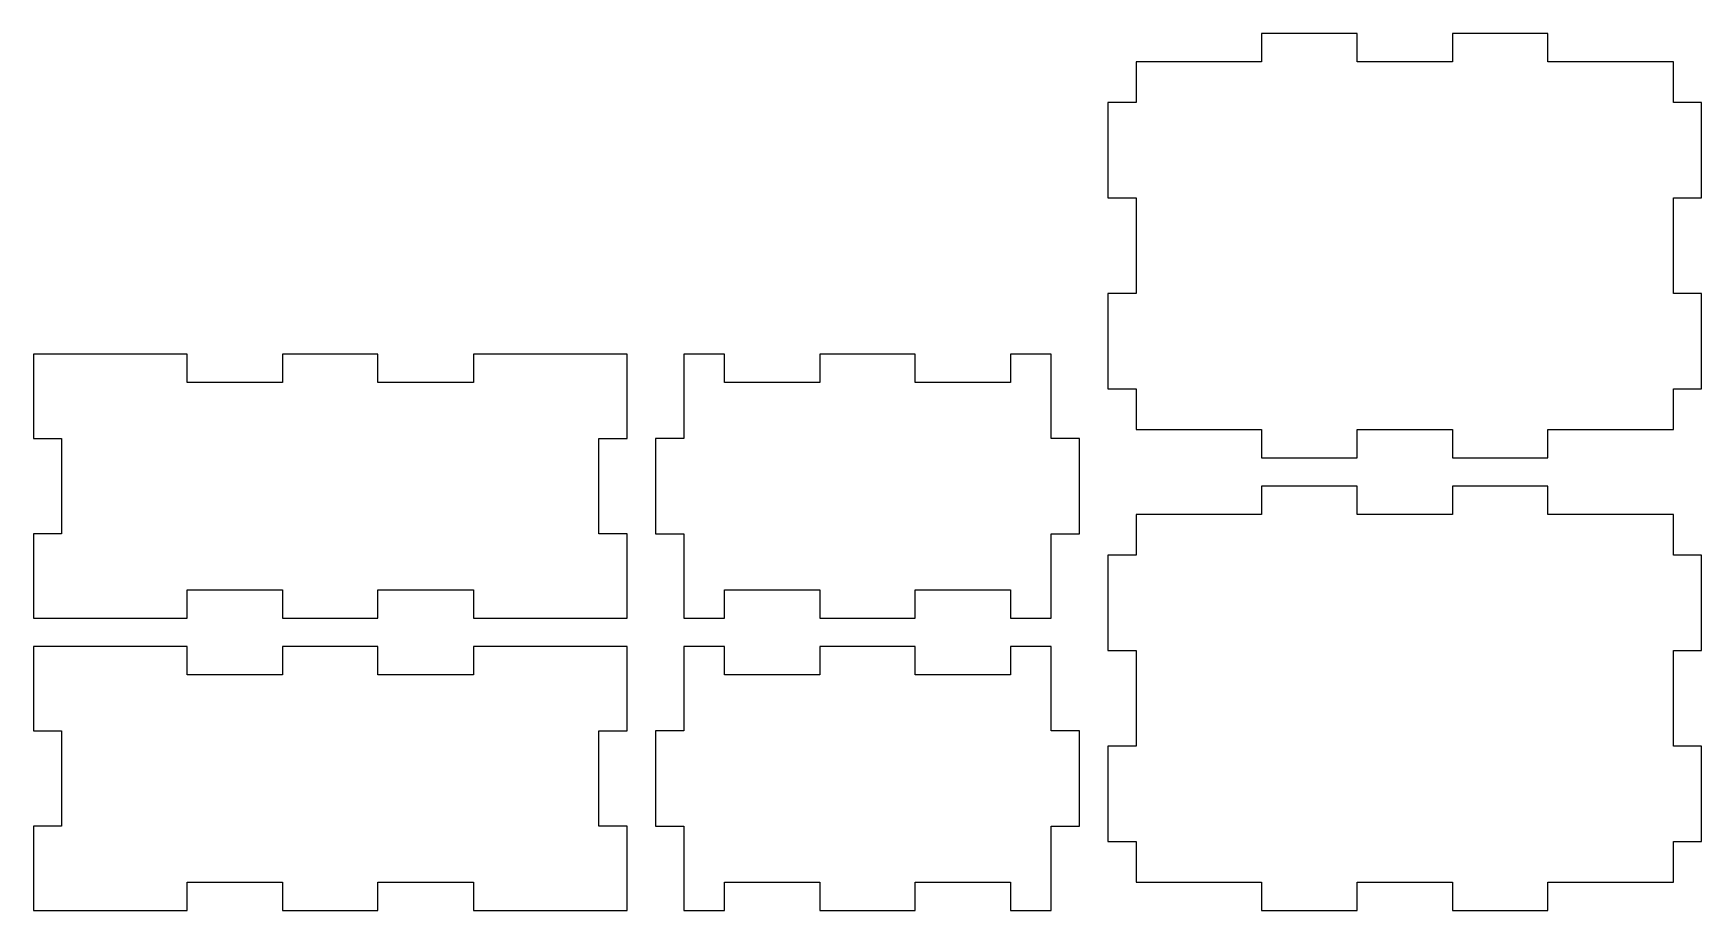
# Model space of a CAD drawing. Header units: inches. Extents: x 0 to 177, y 3 to 96.
import ezdxf

# ---------------------------------------------------------------- set-up
doc = ezdxf.new("R2010")
doc.units = ezdxf.units.IN

msp = doc.modelspace()

# ---------------------------------------------------------------- linework, layer by layer
at = {"layer": 'back_outsideCutPath'}
for p, q in [((0, 62), (0, 53.0625)), ((6.1875, 62), (0, 62)), ((16.3125, 62), (6.1875, 62)), ((16.3125, 59), (16.3125, 62)), ((36.5625, 62), (26.4375, 62)), ((26.4375, 62), (26.4375, 59)), ((36.5625, 59), (36.5625, 62)), ((63, 62), (46.6875, 62)), ((46.6875, 62), (46.6875, 59)), ((63, 53.0625), (63, 62)), ((26.4375, 59), (16.3125, 59)), ((46.6875, 59), (36.5625, 59)), ((0, 53.0625), (3, 53.0625)), ((3, 53.0625), (3, 42.9375)), ((60, 42.9375), (60, 53.0625)), ((60, 53.0625), (63, 53.0625)), ((3, 42.9375), (0, 42.9375)), ((0, 42.9375), (0, 34)), ((63, 42.9375), (60, 42.9375)), ((63, 34), (63, 42.9375)), ((16.3125, 34), (16.3125, 37)), ((16.3125, 37), (26.4375, 37)), ((26.4375, 37), (26.4375, 34)), ((36.5625, 34), (36.5625, 37)), ((36.5625, 37), (46.6875, 37)), ((46.6875, 37), (46.6875, 34)), ((0, 34), (16.3125, 34)), ((26.4375, 34), (36.5625, 34)), ((46.6875, 34), (56.8125, 34)), ((56.8125, 34), (63, 34))]:
    msp.add_line(p, q, dxfattribs=at)
at = {"layer": 'bottom_outsideCutPath'}
for p, q in [((140.4375, 96), (130.3125, 96)), ((130.3125, 96), (130.3125, 93)), ((140.4375, 93), (140.4375, 96)), ((160.6875, 96), (150.5625, 96)), ((150.5625, 96), (150.5625, 93)), ((160.6875, 93), (160.6875, 96)), ((117, 93), (117, 88.6875)), ((120.1875, 93), (117, 93)), ((130.3125, 93), (120.1875, 93)), ((150.5625, 93), (140.4375, 93)), ((174, 93), (160.6875, 93)), ((174, 88.6875), (174, 93)), ((117, 88.6875), (114, 88.6875)), ((114, 88.6875), (114, 78.5625)), ((177, 88.6875), (174, 88.6875)), ((177, 78.5625), (177, 88.6875)), ((114, 78.5625), (117, 78.5625)), ((117, 78.5625), (117, 68.4375)), ((174, 68.4375), (174, 78.5625)), ((174, 78.5625), (177, 78.5625)), ((117, 68.4375), (114, 68.4375)), ((114, 68.4375), (114, 58.3125)), ((177, 68.4375), (174, 68.4375)), ((177, 58.3125), (177, 68.4375)), ((114, 58.3125), (117, 58.3125)), ((117, 58.3125), (117, 54)), ((174, 54), (174, 58.3125)), ((174, 58.3125), (177, 58.3125)), ((117, 54), (130.3125, 54)), ((130.3125, 54), (130.3125, 51)), ((140.4375, 51), (140.4375, 54)), ((140.4375, 54), (150.5625, 54)), ((150.5625, 54), (150.5625, 51)), ((160.6875, 51), (160.6875, 54)), ((160.6875, 54), (170.8125, 54)), ((170.8125, 54), (174, 54)), ((130.3125, 51), (140.4375, 51)), ((150.5625, 51), (160.6875, 51))]:
    msp.add_line(p, q, dxfattribs=at)
at = {"layer": 'front_outsideCutPath'}
for p, q in [((0, 31), (0, 22.0625)), ((6.1875, 31), (0, 31)), ((16.3125, 31), (6.1875, 31)), ((16.3125, 28), (16.3125, 31)), ((36.5625, 31), (26.4375, 31)), ((26.4375, 31), (26.4375, 28)), ((36.5625, 28), (36.5625, 31)), ((63, 31), (46.6875, 31)), ((46.6875, 31), (46.6875, 28)), ((63, 22.0625), (63, 31)), ((26.4375, 28), (16.3125, 28)), ((46.6875, 28), (36.5625, 28)), ((0, 22.0625), (3, 22.0625)), ((3, 22.0625), (3, 11.9375)), ((60, 11.9375), (60, 22.0625)), ((60, 22.0625), (63, 22.0625)), ((3, 11.9375), (0, 11.9375)), ((0, 11.9375), (0, 3)), ((63, 11.9375), (60, 11.9375)), ((63, 3), (63, 11.9375)), ((16.3125, 3), (16.3125, 6)), ((16.3125, 6), (26.4375, 6)), ((26.4375, 6), (26.4375, 3)), ((36.5625, 3), (36.5625, 6)), ((36.5625, 6), (46.6875, 6)), ((46.6875, 6), (46.6875, 3)), ((0, 3), (16.3125, 3)), ((26.4375, 3), (36.5625, 3)), ((46.6875, 3), (56.8125, 3)), ((56.8125, 3), (63, 3))]:
    msp.add_line(p, q, dxfattribs=at)
at = {"layer": 'left_outsideCutPath'}
for p, q in [((69, 31), (69, 22.0625)), ((73.3125, 31), (69, 31)), ((73.3125, 28), (73.3125, 31)), ((93.5625, 31), (83.4375, 31)), ((83.4375, 31), (83.4375, 28)), ((93.5625, 28), (93.5625, 31)), ((108, 31), (103.6875, 31)), ((103.6875, 31), (103.6875, 28)), ((108, 22.0625), (108, 31)), ((83.4375, 28), (73.3125, 28)), ((103.6875, 28), (93.5625, 28)), ((69, 22.0625), (66, 22.0625)), ((66, 22.0625), (66, 11.9375)), ((111, 22.0625), (108, 22.0625)), ((111, 11.9375), (111, 22.0625)), ((66, 11.9375), (69, 11.9375)), ((69, 11.9375), (69, 3)), ((108, 3), (108, 11.9375)), ((108, 11.9375), (111, 11.9375)), ((73.3125, 3), (73.3125, 6)), ((73.3125, 6), (83.4375, 6)), ((83.4375, 6), (83.4375, 3)), ((93.5625, 3), (93.5625, 6)), ((93.5625, 6), (103.6875, 6)), ((103.6875, 6), (103.6875, 3)), ((69, 3), (73.3125, 3)), ((83.4375, 3), (93.5625, 3)), ((103.6875, 3), (108, 3))]:
    msp.add_line(p, q, dxfattribs=at)
at = {"layer": 'right_outsideCutPath'}
for p, q in [((69, 62), (69, 53.0625)), ((73.3125, 62), (69, 62)), ((73.3125, 59), (73.3125, 62)), ((93.5625, 62), (83.4375, 62)), ((83.4375, 62), (83.4375, 59)), ((93.5625, 59), (93.5625, 62)), ((108, 62), (103.6875, 62)), ((103.6875, 62), (103.6875, 59)), ((108, 53.0625), (108, 62)), ((83.4375, 59), (73.3125, 59)), ((103.6875, 59), (93.5625, 59)), ((69, 53.0625), (66, 53.0625)), ((66, 53.0625), (66, 42.9375)), ((111, 53.0625), (108, 53.0625)), ((111, 42.9375), (111, 53.0625)), ((66, 42.9375), (69, 42.9375)), ((69, 42.9375), (69, 34)), ((108, 34), (108, 42.9375)), ((108, 42.9375), (111, 42.9375)), ((73.3125, 34), (73.3125, 37)), ((73.3125, 37), (83.4375, 37)), ((83.4375, 37), (83.4375, 34)), ((93.5625, 34), (93.5625, 37)), ((93.5625, 37), (103.6875, 37)), ((103.6875, 37), (103.6875, 34)), ((69, 34), (73.3125, 34)), ((83.4375, 34), (93.5625, 34)), ((103.6875, 34), (108, 34))]:
    msp.add_line(p, q, dxfattribs=at)
at = {"layer": 'top_outsideCutPath'}
for p, q in [((140.4375, 48), (130.3125, 48)), ((130.3125, 48), (130.3125, 45)), ((140.4375, 45), (140.4375, 48)), ((160.6875, 48), (150.5625, 48)), ((150.5625, 48), (150.5625, 45)), ((160.6875, 45), (160.6875, 48)), ((117, 45), (117, 40.6875)), ((120.1875, 45), (117, 45)), ((130.3125, 45), (120.1875, 45)), ((150.5625, 45), (140.4375, 45)), ((174, 45), (160.6875, 45)), ((174, 40.6875), (174, 45)), ((117, 40.6875), (114, 40.6875)), ((114, 40.6875), (114, 30.5625)), ((177, 40.6875), (174, 40.6875)), ((177, 30.5625), (177, 40.6875)), ((114, 30.5625), (117, 30.5625)), ((117, 30.5625), (117, 20.4375)), ((174, 20.4375), (174, 30.5625)), ((174, 30.5625), (177, 30.5625)), ((117, 20.4375), (114, 20.4375)), ((114, 20.4375), (114, 10.3125)), ((177, 20.4375), (174, 20.4375)), ((177, 10.3125), (177, 20.4375)), ((114, 10.3125), (117, 10.3125)), ((117, 10.3125), (117, 6)), ((174, 6), (174, 10.3125)), ((174, 10.3125), (177, 10.3125)), ((117, 6), (130.3125, 6)), ((130.3125, 6), (130.3125, 3)), ((140.4375, 3), (140.4375, 6)), ((140.4375, 6), (150.5625, 6)), ((150.5625, 6), (150.5625, 3)), ((160.6875, 3), (160.6875, 6)), ((160.6875, 6), (170.8125, 6)), ((170.8125, 6), (174, 6)), ((130.3125, 3), (140.4375, 3)), ((150.5625, 3), (160.6875, 3))]:
    msp.add_line(p, q, dxfattribs=at)

doc.saveas('drawing.dxf')
